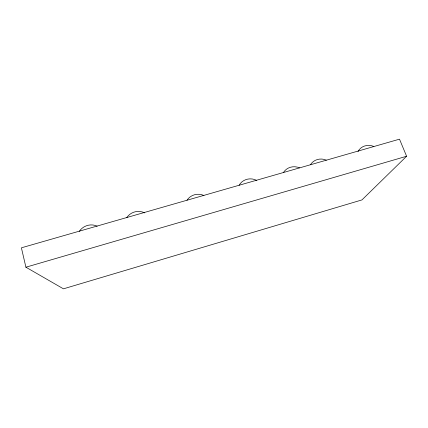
<?xml version="1.0" encoding="UTF-8"?>
<svg xmlns="http://www.w3.org/2000/svg" width="428" height="428" viewBox="0 0 428 428"><rect width="100%" height="100%" fill="white"/><g stroke="black" fill="none" stroke-linecap="round" stroke-linejoin="round"><path stroke-width="0.64" d="M406.6 156.257L361.954 199.913L63.446 288.83L25.905 267.2L21.4 247.817L399.501 139.17L406.6 156.257L25.905 267.2M79.308 231.355A13.84 13.075 -28 0 1 97.129 226.177M126.699 217.74A13.552 12.984 -18.3 0 1 144.669 212.893M186.993 200.224A13.273 12.781 1.9 0 1 203.915 195.489M239.113 185.287A13.172 12.535 16.5 0 1 256.538 180.316M283.475 172.5A13.065 12.235 23.3 0 1 299.504 167.84M358.038 151.523A12.974 11.759 29 0 1 373.858 146.472M310.482 164.737A13.027 12.064 26 0 1 326.329 160.131"/></g></svg>
